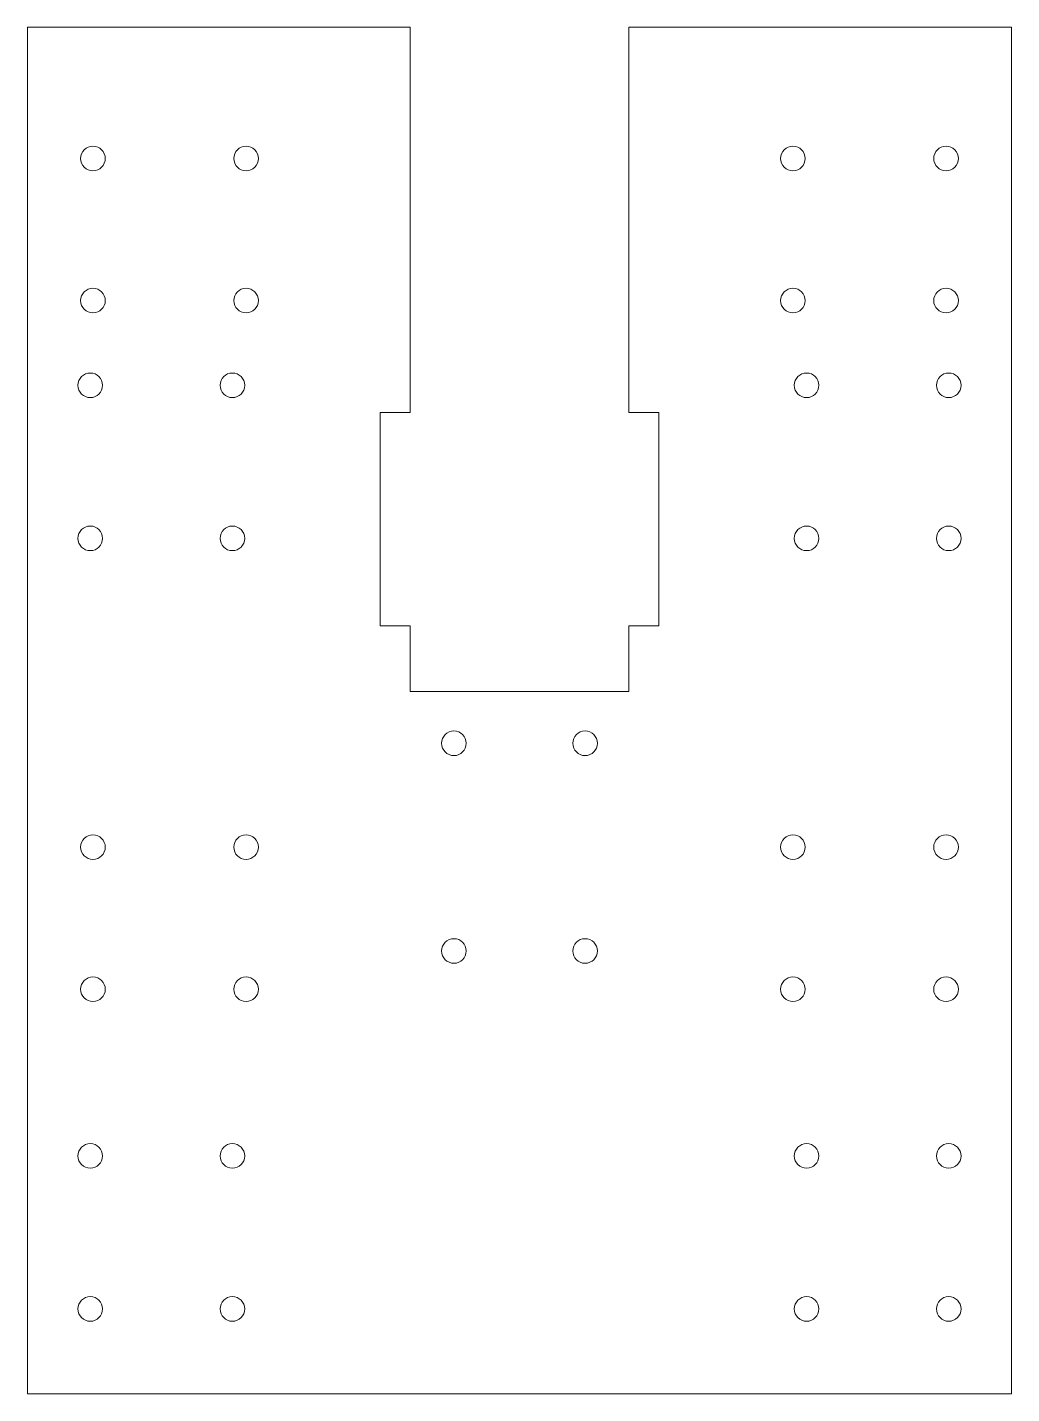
# Model space of a CAD drawing. Header units: millimetres. Extents: x 0 to 180, y 0 to 250.
import ezdxf

# ---------------------------------------------------------------- set-up
doc = ezdxf.new("R2010")
doc.units = ezdxf.units.MM

msp = doc.modelspace()

# ---------------------------------------------------------------- linework, layer by layer
at = {"color": 7, "linetype": 'Continuous', "lineweight": 15}
for p, q in [((70, 250), (0, 250)), ((0, 250), (0, 0)), ((70, 250), (70, 179.5)), ((110, 179.5), (110, 250)), ((180, 250), (110, 250)), ((180, 0), (180, 250)), ((70, 179.5), (64.5, 179.5)), ((64.5, 179.5), (64.5, 140.5)), ((115.5, 179.5), (110, 179.5)), ((115.5, 140.5), (115.5, 179.5)), ((64.5, 140.5), (70, 140.5)), ((70, 140.5), (70, 128.5)), ((110, 128.5), (110, 140.5)), ((110, 140.5), (115.5, 140.5)), ((70, 128.5), (110, 128.5)), ((0, 0), (180, 0))]:
    msp.add_line(p, q, dxfattribs=at)
for centre in [(12, 226), (40, 226), (140, 226), (168, 226), (12, 200), (40, 200), (140, 200), (168, 200), (11.5, 184.5), (37.5, 184.5), (142.5, 184.5), (168.5, 184.5), (11.5, 156.5), (37.5, 156.5), (142.5, 156.5), (168.5, 156.5), (78, 119), (102, 119), (12, 100), (40, 100), (140, 100), (168, 100), (78, 81), (102, 81), (12, 74), (40, 74), (140, 74), (168, 74), (11.5, 43.5), (37.5, 43.5), (142.5, 43.5), (168.5, 43.5), (11.5, 15.5), (37.5, 15.5), (142.5, 15.5), (168.5, 15.5)]:
    msp.add_circle(centre, 2.25, dxfattribs=at)

doc.saveas('drawing.dxf')
